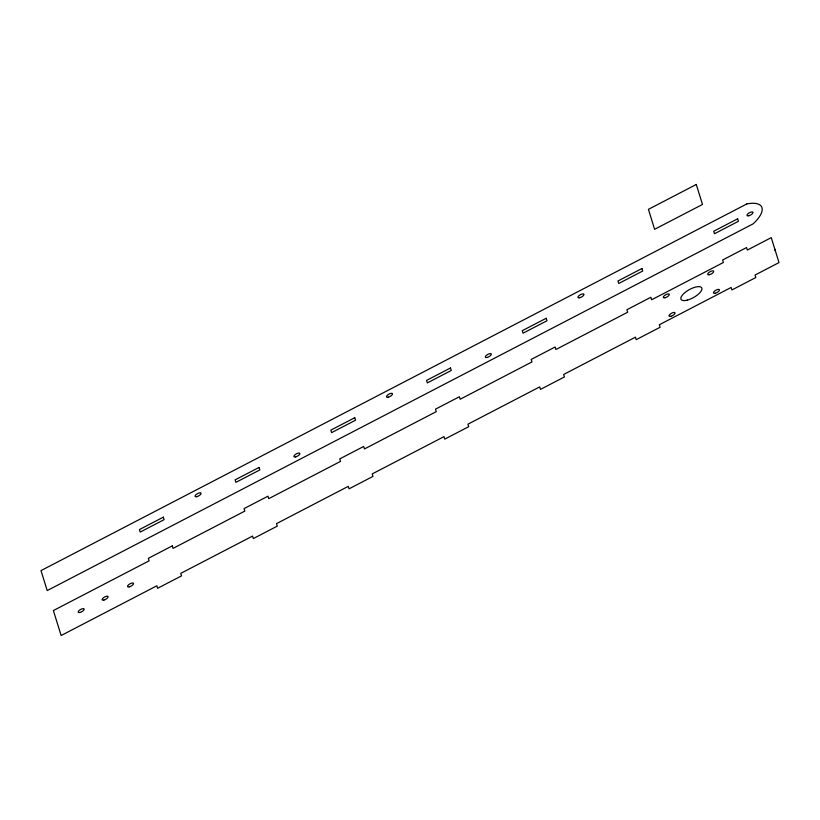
<?xml version="1.0" encoding="UTF-8"?>
<svg xmlns="http://www.w3.org/2000/svg" width="820" height="820" viewBox="0 0 820 820"><rect width="100%" height="100%" fill="white"/><g stroke="black" fill="none" stroke-linecap="round" stroke-linejoin="round"><path stroke-width="1.23" d="M774.592 248.829L775.402 251.299M696.282 184.479L648.425 209.346L654.616 229.313L702.473 204.457L696.282 184.479M746.907 203.903L41 570.607L47.191 590.584L753.098 223.87A33.804 12.823 -29.2 0 0 746.907 203.903M163.344 517.154L139.41 529.587L140.189 532.077L164.113 519.644L163.344 517.154M259.058 467.431L235.125 479.854L235.904 482.355L259.837 469.921L259.058 467.431M354.773 417.708L330.849 430.131L331.618 432.632L355.552 420.199L354.773 417.708M450.487 367.985L426.564 380.408L427.333 382.909L451.266 370.476L450.487 367.985M546.212 318.262L522.279 330.685L523.047 333.186L546.981 320.753L546.212 318.262M641.927 268.529L617.993 280.963L618.772 283.464L642.695 271.031L641.927 268.529M737.641 218.807L713.707 231.24L714.486 233.741L738.41 221.308L737.641 218.807M172.261 545.905L148.328 558.328L149.107 560.829L53.382 610.551L61.131 635.52L156.845 585.798L157.614 588.288L181.548 575.865L180.769 573.364L252.56 536.075L253.339 538.566L277.262 526.132L276.494 523.642L348.274 486.352L349.053 488.843L372.977 476.41L372.208 473.919L443.989 436.63L444.768 439.12L468.702 426.687L467.923 424.196L539.714 386.896L540.482 389.397L564.416 376.964L563.637 374.473L635.428 337.174L636.197 339.675L660.131 327.241L659.352 324.751L731.143 287.451L731.911 289.952L755.845 277.519L755.076 275.028L779 262.595L771.261 237.626L747.327 250.059L746.559 247.558L722.625 259.991L723.404 262.492L651.613 299.782L650.834 297.281L626.91 309.714L627.679 312.215L555.899 349.505L555.12 347.003L531.196 359.437L531.965 361.938L460.184 399.227L459.405 396.736L435.481 409.159L436.25 411.66L364.459 448.95L363.69 446.459L339.757 458.882L340.536 461.383L268.745 498.673L267.976 496.182L244.042 508.605L244.821 511.106L173.03 548.395L172.261 545.905M670.883 316.284A3.382 1.281 -29.2 0 0 675.034 312.871A3.382 1.281 -29.2 0 0 670.217 314.121A3.382 1.281 -29.2 0 0 670.883 316.284M709.556 274.669A3.382 1.281 -29.2 0 0 713.707 271.256A3.382 1.281 -29.2 0 0 708.88 272.507A3.382 1.281 -29.2 0 0 709.556 274.669M687.314 300.12A11.828 4.489 -29.2 0 0 701.848 288.179A11.828 4.489 -29.2 0 0 684.966 292.555A11.828 4.489 -29.2 0 0 687.314 300.12M715.296 293.212A3.382 1.281 -29.2 0 0 719.447 289.798A3.382 1.281 -29.2 0 0 714.63 291.049A3.382 1.281 -29.2 0 0 715.296 293.212M665.133 297.742A3.382 1.281 -29.2 0 0 669.284 294.329A3.382 1.281 -29.2 0 0 664.466 295.579A3.382 1.281 -29.2 0 0 665.133 297.742M103.955 600.035A3.382 1.281 -29.2 0 0 108.107 596.622A3.382 1.281 -29.2 0 0 103.289 597.872A3.382 1.281 -29.2 0 0 103.955 600.035M129.375 586.823A3.382 1.281 -29.2 0 0 133.527 583.409A3.382 1.281 -29.2 0 0 128.709 584.66A3.382 1.281 -29.2 0 0 129.375 586.823M80.022 612.458A3.382 1.281 -29.2 0 0 84.173 609.055A3.382 1.281 -29.2 0 0 79.355 610.305A3.382 1.281 -29.2 0 0 80.022 612.458M579.781 297.721A3.382 1.281 -29.2 0 0 583.932 294.308A3.382 1.281 -29.2 0 0 579.104 295.559A3.382 1.281 -29.2 0 0 579.781 297.721M748.844 215.742A3.382 1.281 -29.2 0 0 752.996 212.329A3.382 1.281 -29.2 0 0 748.178 213.579A3.382 1.281 -29.2 0 0 748.844 215.742M487.162 357.438A3.382 1.281 -29.2 0 0 491.313 354.025A3.382 1.281 -29.2 0 0 486.485 355.275A3.382 1.281 -29.2 0 0 487.162 357.438M388.342 397.167A3.382 1.281 -29.2 0 0 392.503 393.764A3.382 1.281 -29.2 0 0 387.675 395.004A3.382 1.281 -29.2 0 0 388.342 397.167M295.723 456.883A3.382 1.281 -29.2 0 0 299.874 453.47A3.382 1.281 -29.2 0 0 295.056 454.721A3.382 1.281 -29.2 0 0 295.723 456.883M196.913 496.623A3.382 1.281 -29.2 0 0 201.064 493.209A3.382 1.281 -29.2 0 0 196.246 494.46A3.382 1.281 -29.2 0 0 196.913 496.623"/></g></svg>
